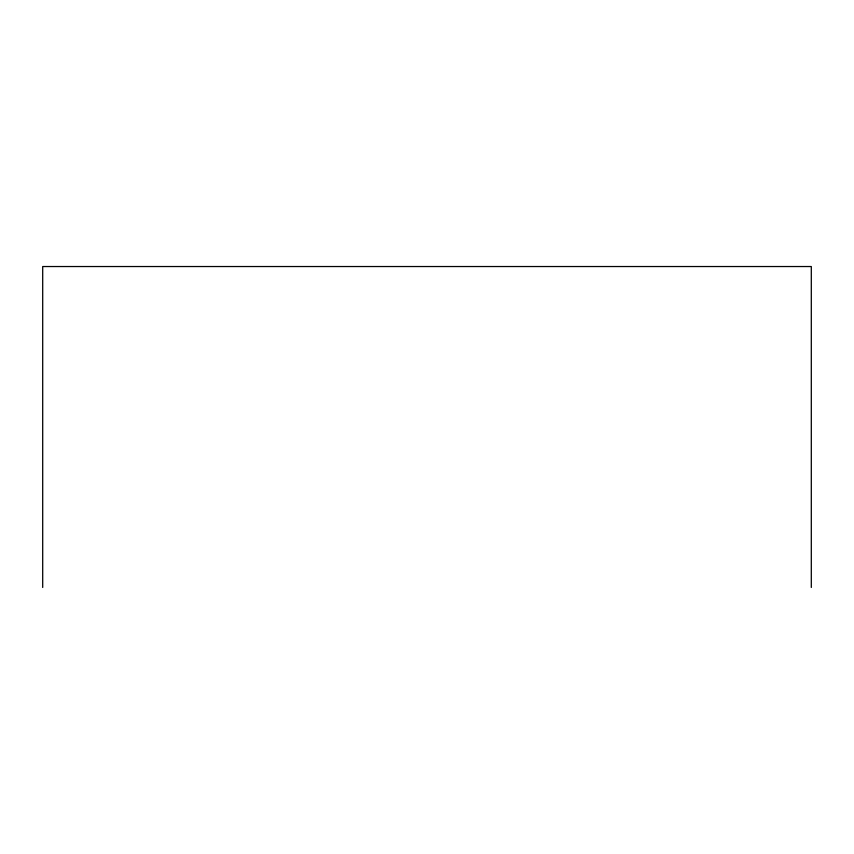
<?xml version="1.0" encoding="UTF-8"?>
<svg xmlns="http://www.w3.org/2000/svg" width="854" height="854" viewBox="0 0 854 854"><rect width="100%" height="100%" fill="white"/><g stroke="black" fill="none" stroke-linecap="round" stroke-linejoin="round"><path stroke-width="1.28" d="M811.3 587.467L811.3 266.533L42.7 266.533L42.7 587.467"/></g></svg>
